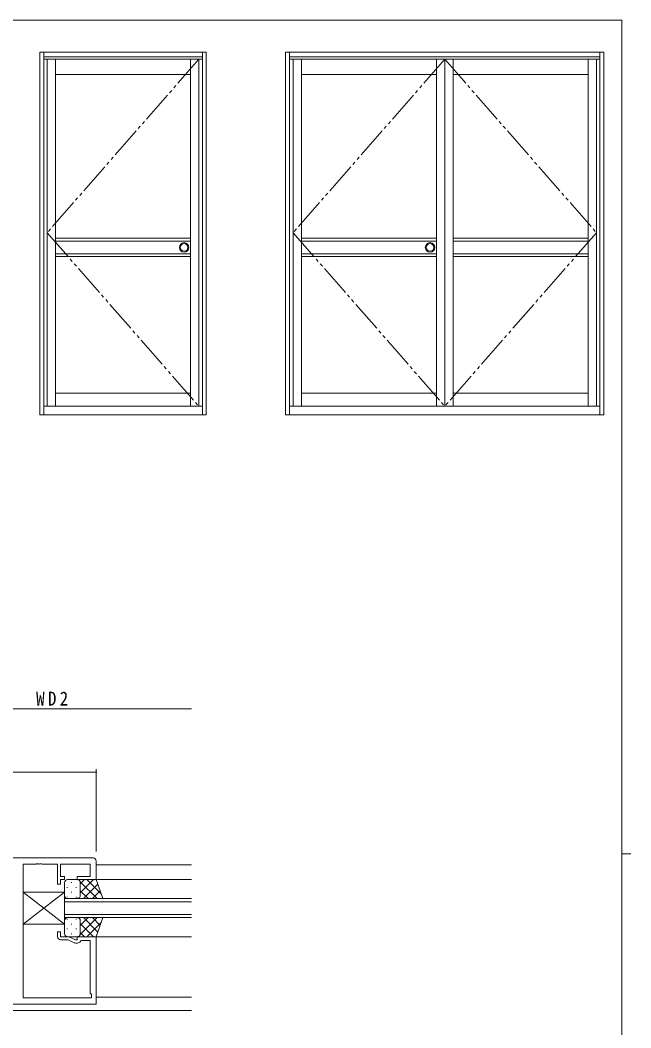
# Model space of a CAD drawing. Units: millimetres on the paper. Extents: x -397 to 397, y -282 to 282.
# Drawn here: x 186.4 to 378.9, y -38 to 279.3 of the extents above; entities that cross this region are included whole.
import ezdxf

# ---------------------------------------------------------------- set-up
doc = ezdxf.new("R2010")
doc.units = ezdxf.units.MM
doc.linetypes.add('USER3', pattern=[15, 10, -1, 1, -1, 1, -1])
for name, color, linetype, lineweight in [('0-1_YKK_ZWAK', 7, 'Continuous', 18), ('0-3_YKK_D', 6, 'Continuous', 18), ('0-4_YKK_11', 7, 'Continuous', 18), ('0-5_YKK_12', 2, 'Continuous', 18), ('0-6_YKK_13', 4, 'Continuous', 18), ('0-7_YKK_A1', 4, 'Continuous', 18)]:
    doc.layers.add(name, color=color, linetype=linetype, lineweight=lineweight)
doc.styles.add('ＭＳ ゴシック', font='')
doc.styles.get('ＭＳ ゴシック').set_extended_font_data('MS Gothic')

msp = doc.modelspace()

# ---------------------------------------------------------------- linework, layer by layer
at = {"layer": '0-1_YKK_ZWAK'}
for p, q in [((376.092, 279.312), (-393.908, 279.312)), ((376.092, 279.312), (376.092, -245.688)), ((376.092, 16.812), (378.892, 16.812))]:
    msp.add_line(p, q, dxfattribs=at)
at = {"layer": '0-3_YKK_D'}
for p, q in [((153.401, 62.472), (240.401, 62.472)), ((151.401, 42.472), (210.401, 42.472)), ((210.401, 17.547), (210.401, 43.472))]:
    msp.add_line(p, q, dxfattribs=at)
for start, end in [(0, 180), (180, 0)]:
    msp.add_arc((210.401, 42.472), 0.106, start, end, dxfattribs=at)
at = {"layer": '0-4_YKK_11'}
for p, q in [((209.401, 15.472), (160.401, 15.472)), ((187.401, 13.542), (191.443, 13.542)), ((187.401, -28.598), (187.401, 13.542)), ((191.443, 13.542), (191.626, 13.662)), ((191.626, 13.662), (192.176, 13.662)), ((192.176, 13.662), (192.359, 13.542)), ((192.359, 13.542), (192.443, 13.542)), ((192.443, 13.542), (192.626, 13.662)), ((192.626, 13.662), (193.176, 13.662)), ((193.176, 13.662), (193.359, 13.542)), ((193.359, 13.542), (198.201, 13.542)), ((198.201, 13.542), (198.201, 7.172)), ((199.201, 13.542), (208.471, 13.542)), ((199.201, 9.672), (199.201, 13.542)), ((208.471, 13.542), (208.471, 9.672)), ((210.401, 8.672), (210.401, 14.472)), ((200.401, 9.672), (199.201, 9.672)), ((200.401, 8.672), (200.401, 9.672)), ((204.401, 9.672), (204.401, 8.672)), ((208.471, 9.672), (204.401, 9.672)), ((198.201, 7.172), (199.201, 7.172)), ((199.201, 8.672), (200.401, 8.672)), ((199.201, 7.172), (199.201, 8.672)), ((204.401, 8.672), (210.401, 8.672)), ((198.201, -7.828), (198.201, -9.328)), ((199.201, -7.828), (198.201, -7.828)), ((199.201, -9.328), (199.201, -7.828)), ((201.756, -9.328), (199.201, -9.328)), ((203.901, -10.328), (201.756, -9.328)), ((204.401, -9.328), (204.401, -10.328)), ((210.401, -9.328), (204.401, -9.328)), ((210.401, -30.528), (210.401, -9.328)), ((199.201, -10.328), (201.535, -10.328)), ((201.535, -10.328), (203.478, -11.234)), ((204.401, -10.328), (203.901, -10.328)), ((203.901, -11.328), (204.562, -11.328)), ((205.428, -10.828), (205.601, -10.528)), ((205.601, -10.528), (208.471, -10.528)), ((208.471, -10.528), (208.471, -27.098)), ((208.471, -27.098), (208.901, -27.528)), ((208.901, -27.528), (208.901, -28.598)), ((155.401, -30.528), (210.401, -30.528)), ((208.901, -28.598), (187.401, -28.598))]:
    msp.add_line(p, q, dxfattribs=at)
for centre, start, end in [((209.401, 14.472), 0.00001, 89.99999), ((199.201, -9.328), 180.00001, 269.99999), ((203.901, -10.328), 245.00003, 270.00001), ((204.562, -10.328), 270, 330.00002)]:
    msp.add_arc(centre, 1, start, end, dxfattribs=at)
at = {"layer": '0-5_YKK_12'}
for p, q in [((210.401, 13.272), (240.401, 13.272)), ((240.401, 8.672), (210.401, 8.672)), ((200.401, -3.328), (200.401, 2.672)), ((200.401, 2.672), (240.401, 2.672)), ((240.401, 1.672), (200.401, 1.672)), ((200.401, -2.328), (240.401, -2.328)), ((240.401, -3.328), (200.401, -3.328)), ((240.401, -9.328), (210.401, -9.328)), ((210.401, -28.328), (240.401, -28.328)), ((240.401, -32.528), (155.401, -32.528))]:
    msp.add_line(p, q, dxfattribs=at)
at = {"layer": '0-6_YKK_13'}
for p, q in [((200.401, 3.672), (200.401, 7.672)), ((204.401, 8.672), (201.401, 8.672)), ((202.652, 7.669), (202.652, 7.869)), ((210.401, 8.672), (204.401, 8.672)), ((204.664, 8.672), (204.714, 8.622)), ((205.351, 7.985), (210.664, 2.672)), ((205.401, 7.344), (206.73, 8.672)), ((205.401, 4.515), (209.558, 8.672)), ((205.401, 3.672), (205.401, 7.672)), ((205.401, 7.672), (205.401, 3.672)), ((206.387, 2.672), (210.923, 7.209)), ((207.492, 8.672), (212.017, 4.148)), ((210.321, 8.672), (210.446, 8.547)), ((212.544, 2.672), (210.401, 8.672)), ((187.401, 4.672), (200.401, 4.672)), ((187.401, 4.672), (187.401, -5.328)), ((200.401, -5.328), (187.401, 4.672)), ((187.401, -5.328), (200.401, 4.672)), ((200.401, 4.672), (200.401, -5.328)), ((201.237, 6.054), (201.237, 6.254)), ((201.237, 3.086), (201.237, 3.224)), ((202.652, 4.639), (202.652, 4.839)), ((204.067, 6.054), (204.067, 6.254)), ((204.067, 3.072), (204.067, 3.224)), ((205.401, 5.107), (207.835, 2.672)), ((209.215, 2.672), (211.668, 5.125)), ((204.401, 2.672), (201.401, 2.672)), ((212.544, 2.672), (204.401, 2.672)), ((204.589, 3.09), (204.607, 3.072)), ((187.401, -5.328), (200.401, -5.328)), ((200.401, -4.328), (200.401, -8.328)), ((201.237, -3.741), (201.237, -3.879)), ((204.401, -3.328), (201.401, -3.328)), ((202.652, -5.294), (202.652, -5.494)), ((204.067, -3.728), (204.067, -3.879)), ((212.544, -3.328), (204.401, -3.328)), ((204.589, -3.746), (204.607, -3.728)), ((205.351, -8.641), (210.664, -3.328)), ((205.401, -5.762), (207.835, -3.328)), ((205.401, -4.328), (205.401, -8.328)), ((205.401, -8.328), (205.401, -4.728)), ((205.401, -5.171), (209.558, -9.328)), ((206.387, -3.328), (210.923, -7.865)), ((207.492, -9.328), (212.017, -4.803)), ((209.215, -3.328), (211.668, -5.781)), ((212.544, -3.328), (210.401, -9.328)), ((201.237, -6.709), (201.237, -6.909)), ((204.401, -9.328), (201.401, -9.328)), ((202.652, -8.324), (202.652, -8.524)), ((204.067, -6.709), (204.067, -6.909)), ((210.401, -9.328), (204.401, -9.328)), ((204.664, -9.328), (204.714, -9.277)), ((205.401, -7.999), (206.73, -9.328)), ((210.321, -9.328), (210.446, -9.203))]:
    msp.add_line(p, q, dxfattribs=at)
for centre, start, end in [((201.401, 7.672), 90, 180), ((204.401, 7.672), 0, 90), ((204.401, 7.672), 0, 89.9999), ((201.401, 3.672), 180, 270), ((204.401, 3.672), 270, 0), ((201.401, -4.328), 90, 180), ((204.401, -4.328), 0, 90), ((201.401, -8.328), 180, 270), ((204.401, -8.328), 270, 0), ((204.401, -8.328), 270.0001, 0)]:
    msp.add_arc(centre, 1, start, end, dxfattribs=at)
at = {"layer": '0-7_YKK_A1'}
for p, q in [((192.601, 269.24), (192.601, 154.99)), ((193.851, 269.24), (193.851, 154.99)), ((193.851, 267.74), (243.851, 267.74)), ((193.851, 266.99), (243.851, 266.99)), ((194.951, 266.99), (194.951, 157.74)), ((197.551, 266.99), (197.551, 157.74)), ((240.151, 266.99), (240.151, 157.74)), ((242.751, 266.99), (242.751, 157.74)), ((243.851, 269.24), (243.851, 154.99)), ((270.101, 269.24), (370.401, 269.24)), ((270.101, 269.24), (270.101, 154.99)), ((271.351, 269.24), (271.351, 154.99)), ((271.351, 267.74), (369.151, 267.74)), ((271.351, 266.99), (369.151, 266.99)), ((272.451, 266.99), (272.451, 157.74)), ((275.051, 266.99), (275.051, 157.74)), ((317.651, 266.99), (317.651, 157.74)), ((320.251, 266.99), (320.251, 157.74)), ((322.851, 266.99), (322.851, 157.74)), ((365.451, 266.99), (365.451, 157.74)), ((368.051, 266.99), (368.051, 157.74)), ((369.151, 269.24), (369.151, 154.99)), ((370.401, 269.24), (370.401, 154.99)), ((197.551, 262.165), (240.151, 262.165)), ((275.051, 262.165), (317.651, 262.165)), ((365.451, 262.165), (322.851, 262.165)), ((240.151, 210.615), (197.551, 210.615)), ((240.151, 209.715), (197.551, 209.715)), ((317.651, 210.615), (275.051, 210.615)), ((317.651, 209.715), (275.051, 209.715)), ((322.851, 210.615), (365.451, 210.615)), ((322.851, 209.715), (365.451, 209.715)), ((240.151, 205.765), (197.551, 205.765)), ((240.151, 204.865), (197.551, 204.865)), ((317.651, 205.765), (275.051, 205.765)), ((317.651, 204.865), (275.051, 204.865)), ((322.851, 205.765), (365.451, 205.765)), ((322.851, 204.865), (365.451, 204.865)), ((197.551, 161.89), (240.151, 161.89)), ((275.051, 161.89), (317.651, 161.89)), ((365.451, 161.89), (322.851, 161.89)), ((193.851, 157.74), (243.851, 157.74)), ((271.351, 157.74), (369.151, 157.74)), ((192.601, 154.99), (245.101, 154.99)), ((270.101, 154.99), (370.401, 154.99))]:
    msp.add_line(p, q, dxfattribs=at)
at = {"layer": '0-7_YKK_A1', "linetype": 'USER3'}
for p, q in [((242.751, 266.99), (194.951, 212.365)), ((320.251, 266.99), (272.451, 212.365)), ((320.251, 266.99), (368.051, 212.365)), ((194.951, 212.365), (242.751, 157.74)), ((272.451, 212.365), (320.251, 157.74)), ((368.051, 212.365), (320.251, 157.74))]:
    msp.add_line(p, q, dxfattribs=at)
at = {"layer": '0-7_YKK_A1'}
msp.add_lwpolyline([(192.601, 269.24), (245.101, 269.24), (245.101, 154.99)], dxfattribs=at)
for centre, radius in [((238.116, 207.74), 1.5), ((238.116, 207.74), 1.2), ((315.616, 207.74), 1.5), ((315.616, 207.74), 1.2)]:
    msp.add_circle(centre, radius, dxfattribs=at)

# ---------------------------------------------------------------- texts
at = {"layer": '0-3_YKK_D', "color": 7, "insert": (191.461, 63.472), "char_height": 4.399, "attachment_point": 7, "style": 'ＭＳ ゴシック'}
msp.add_mtext('\\T1.38;\\W0.9;WD2', dxfattribs=at)

doc.saveas('drawing.dxf')
